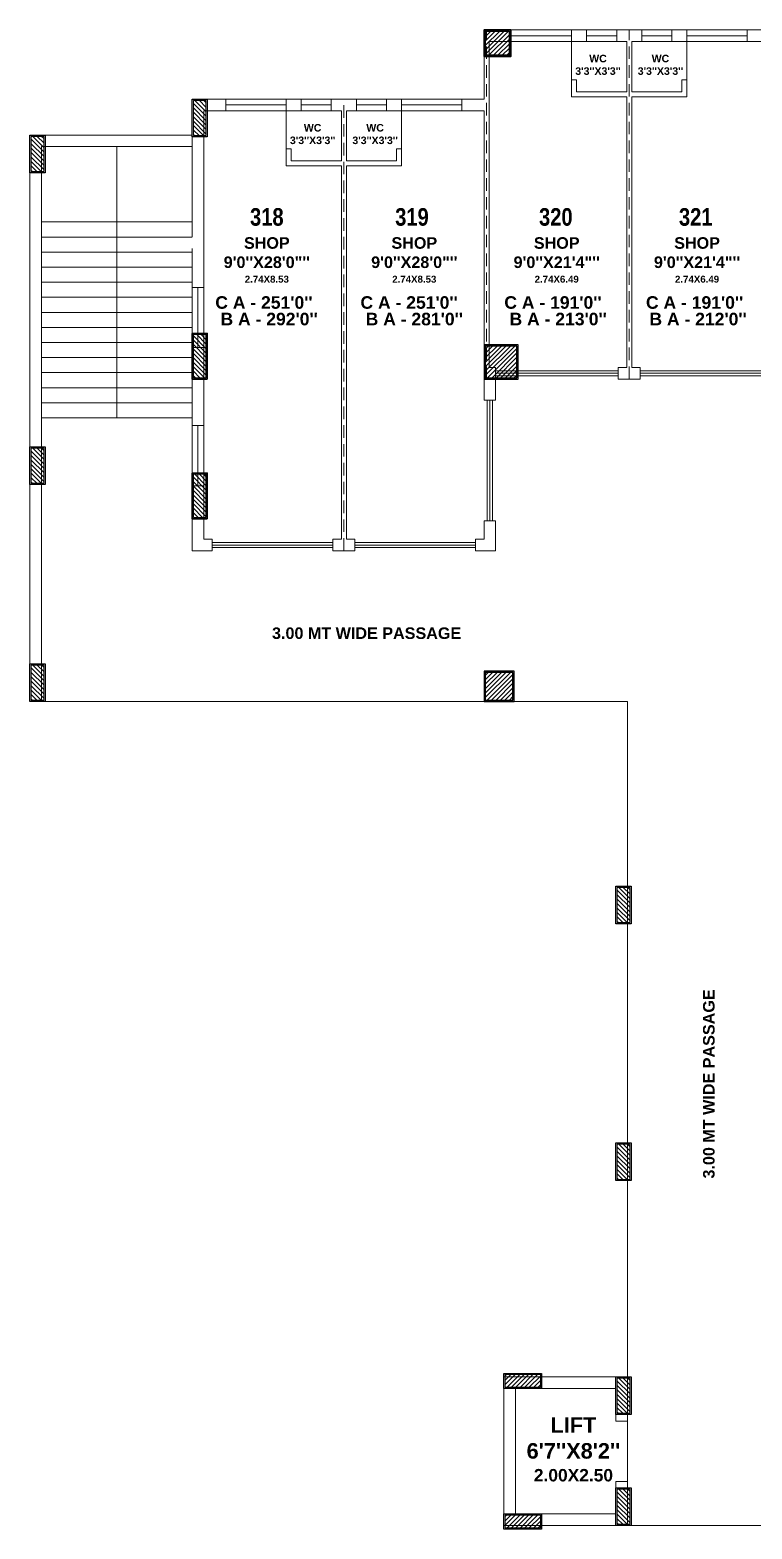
# Model space of a CAD drawing. Header units: metres. Extents: x 0 to 8495, y 0 to 3455.
# Drawn here: x 8335.3 to 8349.68, y 176.55 to 206.41 of the extents above; entities that cross this region are included whole.
import ezdxf

# ---------------------------------------------------------------- set-up
doc = ezdxf.new("R2010")
doc.units = ezdxf.units.M
doc.header["$MEASUREMENT"] = 0
doc.linetypes.add('DASH2', pattern=[0.375, 0.25, -0.125])
doc.layers.get('0').update_dxf_attribs({"lineweight": 18})
doc.layers.add('Columns', color=12, linetype='Continuous', lineweight=25)
doc.layers.add('furniture', color=30, linetype='Continuous', lineweight=20)
doc.styles.get("Standard").update_dxf_attribs({"font": 'ARIALN.TTF', "height": 0.2})

msp = doc.modelspace()

# ---------------------------------------------------------------- hatches: boundary and pattern name
at = {"layer": 'Columns', "lineweight": 20}
h = msp.add_hatch(dxfattribs=at)
h.set_pattern_fill('ANSI31', color=5, scale=0.5)
h.set_pattern_definition([(45, (1213.174723, -251.954366), (-0.0441941738, 0.0441941738), [])])
h.paths.add_polyline_path([(8344.367, 205.902), (8344.847, 205.902), (8344.847, 206.382), (8344.367, 206.382)])
at = {"layer": 'Columns', "lineweight": 0}
h = msp.add_hatch(dxfattribs=at)
h.set_pattern_fill('ANSI31', color=256, scale=0.5, angle=-90)
h.set_pattern_definition([(315, (1205.02113, -246.391656), (0.0441941738, 0.0441941738), [])])
h.paths.add_polyline_path([(8338.554, 204.303), (8338.804, 204.303), (8338.804, 205.003), (8338.554, 205.003)])
h = msp.add_hatch(dxfattribs=at)
h.set_pattern_fill('ANSI31', color=256, scale=0.5, angle=-90)
h.set_pattern_definition([(315, (1201.79113, -247.107373), (0.0441941738, 0.0441941738), [])])
h.paths.add_polyline_path([(8335.324, 203.588), (8335.574, 203.588), (8335.574, 204.288), (8335.324, 204.288)])
h = msp.add_hatch(dxfattribs=at)
h.set_pattern_fill('ANSI31', color=1, scale=0.5, angle=-90)
h.set_pattern_definition([(315, (1205.02113, -251.285283), (0.0441941738, 0.0441941738), [])])
h.paths.add_polyline_path([(8338.554, 199.48), (8338.804, 199.48), (8338.804, 200.34), (8338.554, 200.34)])
at = {"layer": 'Columns'}
h = msp.add_hatch(dxfattribs=at)
h.set_pattern_fill('ANSI31', color=6, scale=0.5)
h.set_pattern_definition([(45, (1213.324723, -258.37629), (-0.0441941738, 0.0441941738), [])])
h.paths.add_polyline_path([(8344.997, 199.48), (8344.997, 200.11), (8344.367, 200.11), (8344.367, 199.48)])
at = {"layer": 'Columns', "lineweight": 0}
h = msp.add_hatch(dxfattribs=at)
h.set_pattern_fill('ANSI31', color=256, scale=0.5, angle=-90)
h.set_pattern_definition([(315, (1201.79113, -253.317373), (0.0441941738, 0.0441941738), [])])
h.paths.add_polyline_path([(8335.324, 197.378), (8335.574, 197.378), (8335.574, 198.078), (8335.324, 198.078)])
h = msp.add_hatch(dxfattribs=at)
h.set_pattern_fill('ANSI31', color=1, scale=0.5, angle=-90)
h.set_pattern_definition([(315, (1205.02113, -253.837373), (0.0441941738, 0.0441941738), [])])
h.paths.add_polyline_path([(8338.554, 196.698), (8338.804, 196.698), (8338.804, 197.558), (8338.554, 197.558)])
h = msp.add_hatch(dxfattribs=at)
h.set_pattern_fill('ANSI31', color=256, scale=0.5, angle=-90)
h.set_pattern_definition([(315, (1201.79113, -257.635556), (0.0441941738, 0.0441941738), [])])
h.paths.add_polyline_path([(8335.324, 193.059), (8335.574, 193.059), (8335.574, 193.759), (8335.324, 193.759)])
at = {"layer": 'Columns'}
h = msp.add_hatch(dxfattribs=at)
h.set_pattern_fill('ANSI31', scale=0.5)
h.set_pattern_definition([(45, (1213.209723, -264.726564), (-0.0441941738, 0.0441941738), [])])
h.paths.add_polyline_path([(8344.367, 193.059), (8344.917, 193.059), (8344.917, 193.609), (8344.367, 193.609)])
at = {"layer": 'Columns', "lineweight": 0}
h = msp.add_hatch(dxfattribs=at)
h.set_pattern_fill('ANSI31', color=256, scale=0.5, angle=-90)
h.set_pattern_definition([(315, (1213.4609, -262.063656), (0.0441941738, 0.0441941738), [])])
h.paths.add_polyline_path([(8346.994, 188.631), (8347.244, 188.631), (8347.244, 189.331), (8346.994, 189.331)])
h = msp.add_hatch(dxfattribs=at)
h.set_pattern_fill('ANSI31', color=256, scale=0.5, angle=-90)
h.set_pattern_definition([(315, (1213.4609, -267.178656), (0.0441941738, 0.0441941738), [])])
h.paths.add_polyline_path([(8346.994, 183.516), (8347.244, 183.516), (8347.244, 184.216), (8346.994, 184.216)])
h = msp.add_hatch(dxfattribs=at)
h.set_pattern_fill('ANSI31', color=256, scale=0.5, angle=-180)
h.set_pattern_definition([(225, (7894.068816, 7313.16043), (0.0441941738, -0.0441941738), [])])
h.paths.add_polyline_path([(8344.764, 179.627), (8344.764, 179.377), (8345.464, 179.377), (8345.464, 179.627)])
h = msp.add_hatch(dxfattribs=at)
h.set_pattern_fill('ANSI31', color=256, scale=0.5, angle=-90)
h.set_pattern_definition([(315, (1213.4609, -271.837556), (0.0441941738, 0.0441941738), [])])
h.paths.add_polyline_path([(8346.994, 178.857), (8347.244, 178.857), (8347.244, 179.557), (8346.994, 179.557)])
h = msp.add_hatch(dxfattribs=at)
h.set_pattern_fill('ANSI31', color=256, scale=0.5, angle=-90)
h.set_pattern_definition([(315, (1213.4609, -274.047556), (0.0441941738, 0.0441941738), [])])
h.paths.add_polyline_path([(8346.994, 176.647), (8347.244, 176.647), (8347.244, 177.347), (8346.994, 177.347)])
h = msp.add_hatch(dxfattribs=at)
h.set_pattern_fill('ANSI31', color=256, scale=0.5, angle=-180)
h.set_pattern_definition([(225, (7894.068816, 7310.36043), (0.0441941738, -0.0441941738), [])])
h.paths.add_polyline_path([(8344.764, 176.827), (8344.764, 176.577), (8345.464, 176.577), (8345.464, 176.827)])

# ---------------------------------------------------------------- linework, layer by layer
at = {"lineweight": 0}
for p, q in [((8352.865, 206.407), (8344.342, 206.407)), ((8344.342, 205.028), (8344.342, 206.407)), ((8346.683, 206.407), (8346.383, 206.407)), ((8346.383, 206.407), (8346.383, 206.177)), ((8346.983, 206.177), (8346.983, 206.407)), ((8347.483, 206.177), (8347.483, 206.407)), ((8347.783, 206.407), (8348.083, 206.407)), ((8348.083, 206.407), (8348.083, 206.177)), ((8344.442, 206.177), (8344.442, 199.685)), ((8347.183, 206.177), (8344.442, 206.177)), ((8344.442, 205.718), (8344.442, 206.177)), ((8346.083, 206.177), (8346.083, 205.077)), ((8346.183, 206.177), (8346.083, 206.177)), ((8346.083, 206.177), (8346.083, 205.417)), ((8346.183, 206.177), (8347.183, 206.177)), ((8347.183, 206.177), (8346.183, 206.177)), ((8346.383, 206.292), (8346.983, 206.292)), ((8346.383, 206.177), (8346.983, 206.177)), ((8347.183, 206.177), (8347.183, 205.177)), ((8347.183, 206.177), (8347.183, 205.177)), ((8347.183, 205.748), (8347.183, 206.177)), ((8347.183, 206.177), (8347.183, 205.177)), ((8347.183, 206.177), (8347.183, 205.177)), ((8347.183, 206.177), (8347.183, 205.177)), ((8347.183, 206.177), (8347.183, 205.177)), ((8347.183, 205.748), (8347.183, 206.177)), ((8347.283, 206.177), (8347.283, 205.177)), ((8350.024, 206.177), (8347.283, 206.177)), ((8347.283, 206.177), (8347.283, 205.177)), ((8347.283, 205.748), (8347.283, 206.177)), ((8347.283, 206.177), (8347.283, 205.177)), ((8347.283, 205.748), (8347.283, 206.177)), ((8347.283, 206.177), (8347.283, 205.177)), ((8347.283, 206.177), (8347.283, 205.177)), ((8347.283, 206.177), (8347.283, 205.177)), ((8348.283, 206.177), (8347.283, 206.177)), ((8347.283, 206.177), (8347.283, 205.177)), ((8347.283, 206.177), (8348.283, 206.177)), ((8348.083, 206.292), (8347.483, 206.292)), ((8348.083, 206.177), (8347.483, 206.177)), ((8348.283, 206.177), (8348.383, 206.177)), ((8348.383, 206.177), (8348.383, 205.077)), ((8348.383, 206.177), (8348.383, 205.417)), ((8346.083, 205.417), (8346.183, 205.417)), ((8346.183, 205.417), (8346.183, 205.177)), ((8348.283, 205.417), (8348.283, 205.177)), ((8348.383, 205.417), (8348.283, 205.417)), ((8346.183, 205.177), (8347.183, 205.177)), ((8348.283, 205.177), (8347.283, 205.177)), ((8338.529, 205.028), (8338.529, 204.313)), ((8338.529, 205.028), (8344.342, 205.028)), ((8341, 205.028), (8340.7, 205.028)), ((8340.7, 205.028), (8340.7, 204.798)), ((8340.7, 204.913), (8341.3, 204.913)), ((8341.3, 204.798), (8341.3, 205.028)), ((8341.8, 204.798), (8341.8, 205.028)), ((8342.4, 204.913), (8341.8, 204.913)), ((8342.1, 205.028), (8342.4, 205.028)), ((8342.4, 205.028), (8342.4, 204.798)), ((8346.083, 205.077), (8347.183, 205.077)), ((8347.183, 205.077), (8347.183, 199.685)), ((8347.283, 205.077), (8347.283, 199.685)), ((8348.383, 205.077), (8347.283, 205.077)), ((8338.759, 204.798), (8338.759, 196.264)), ((8338.759, 204.798), (8341.5, 204.798)), ((8340.4, 204.798), (8340.4, 203.698)), ((8340.5, 204.798), (8340.4, 204.798)), ((8340.4, 204.798), (8340.4, 204.038)), ((8340.5, 204.798), (8341.5, 204.798)), ((8341.5, 204.798), (8340.5, 204.798)), ((8340.7, 204.798), (8341.3, 204.798)), ((8341.5, 204.798), (8341.5, 203.798)), ((8341.5, 204.798), (8341.5, 203.798)), ((8341.5, 204.798), (8341.5, 203.798)), ((8341.5, 204.369), (8341.5, 204.798)), ((8341.5, 204.798), (8341.5, 203.798)), ((8341.5, 204.798), (8341.5, 203.798)), ((8341.5, 204.798), (8341.5, 203.798)), ((8341.5, 204.798), (8341.5, 203.798)), ((8341.5, 204.369), (8341.5, 204.798)), ((8341.6, 204.798), (8341.6, 203.798)), ((8341.6, 204.798), (8341.6, 203.798)), ((8341.6, 204.798), (8344.342, 204.798)), ((8341.6, 204.798), (8341.6, 203.798)), ((8341.6, 204.369), (8341.6, 204.798)), ((8341.6, 204.798), (8341.6, 203.798)), ((8341.6, 204.369), (8341.6, 204.798)), ((8341.6, 204.798), (8341.6, 203.798)), ((8341.6, 204.798), (8341.6, 203.798)), ((8341.6, 204.798), (8341.6, 203.798)), ((8342.6, 204.798), (8341.6, 204.798)), ((8341.6, 204.798), (8341.6, 203.798)), ((8341.6, 204.798), (8342.6, 204.798)), ((8342.4, 204.798), (8341.8, 204.798)), ((8342.6, 204.798), (8342.7, 204.798)), ((8342.7, 204.798), (8342.7, 203.698)), ((8342.7, 204.798), (8342.7, 204.038)), ((8344.342, 204.798), (8344.342, 199.032)), ((8335.299, 196.658), (8335.299, 204.313)), ((8335.299, 204.313), (8338.529, 204.313)), ((8338.529, 204.313), (8338.529, 204.083)), ((8335.529, 204.083), (8335.529, 200.558)), ((8335.529, 204.083), (8338.529, 204.083)), ((8338.529, 204.083), (8338.529, 203.532)), ((8338.529, 203.953), (8338.529, 202.288)), ((8340.4, 204.038), (8340.5, 204.038)), ((8340.5, 204.038), (8340.5, 203.798)), ((8342.6, 204.038), (8342.6, 203.798)), ((8342.7, 204.038), (8342.6, 204.038)), ((8340.4, 203.698), (8341.5, 203.698)), ((8340.5, 203.798), (8341.5, 203.798)), ((8341.5, 203.698), (8341.5, 196.724)), ((8341.5, 203.698), (8341.5, 196.264)), ((8342.6, 203.798), (8341.6, 203.798)), ((8341.6, 203.698), (8341.6, 196.954)), ((8341.6, 203.698), (8341.6, 196.572)), ((8342.7, 203.698), (8341.6, 203.698)), ((8335.529, 196.658), (8335.529, 202.058)), ((8338.529, 202.058), (8338.529, 200.394)), ((8338.529, 200.68), (8338.529, 201.28)), ((8338.759, 201.28), (8338.759, 200.08)), ((8335.529, 193.034), (8335.529, 200.394)), ((8338.529, 200.394), (8338.529, 196.034)), ((8338.759, 200.08), (8338.529, 200.08)), ((8344.572, 199.685), (8344.442, 199.685)), ((8344.572, 199.685), (8344.442, 199.685)), ((8344.572, 199.685), (8344.572, 199.455)), ((8344.572, 199.032), (8344.572, 199.455)), ((8347.183, 199.685), (8347.012, 199.685)), ((8347.012, 199.685), (8347.012, 199.455)), ((8347.183, 199.685), (8347.012, 199.685)), ((8347.283, 199.455), (8347.012, 199.455)), ((8347.453, 199.685), (8347.283, 199.685)), ((8347.453, 199.685), (8347.283, 199.685)), ((8347.453, 199.455), (8347.283, 199.455)), ((8347.453, 199.685), (8347.453, 199.455)), ((8344.572, 199.032), (8344.572, 199.197)), ((8344.342, 199.032), (8344.572, 199.032)), ((8338.529, 197.93), (8338.529, 198.53)), ((8338.759, 198.53), (8338.759, 197.33)), ((8338.759, 197.33), (8338.529, 197.33)), ((8335.299, 196.658), (8335.299, 193.034)), ((8341.6, 196.724), (8341.6, 196.264)), ((8344.342, 196.632), (8344.342, 196.264)), ((8344.342, 196.632), (8344.572, 196.632)), ((8344.572, 196.034), (8344.572, 196.632)), ((8338.93, 196.264), (8338.759, 196.264)), ((8338.93, 196.264), (8338.93, 196.034)), ((8341.5, 196.264), (8341.33, 196.264)), ((8341.33, 196.264), (8341.33, 196.034)), ((8341.771, 196.264), (8341.6, 196.264)), ((8341.771, 196.264), (8341.771, 196.034)), ((8344.342, 196.264), (8344.171, 196.264)), ((8344.171, 196.264), (8344.171, 196.034)), ((8338.529, 196.034), (8338.93, 196.034)), ((8341.33, 196.034), (8341.771, 196.034)), ((8341.771, 196.034), (8341.507, 196.034)), ((8344.342, 196.034), (8344.171, 196.034)), ((8344.342, 196.034), (8344.572, 196.034)), ((8335.299, 193.034), (8335.529, 193.034)), ((8344.739, 176.622), (8344.739, 179.582)), ((8344.739, 179.582), (8347.199, 179.582)), ((8344.969, 176.852), (8344.969, 179.352)), ((8344.969, 176.852), (8344.969, 179.352)), ((8344.969, 179.352), (8346.969, 179.352)), ((8346.969, 178.702), (8347.199, 178.702)), ((8346.969, 177.502), (8347.199, 177.502)), ((8346.969, 176.852), (8344.969, 176.852)), ((8347.199, 176.622), (8344.739, 176.622))]:
    msp.add_line(p, q, dxfattribs=at)
at = {"color": 1, "linetype": 'DASH2', "lineweight": 0}
for p, q in [((8344.392, 199.455), (8344.392, 206.407)), ((8347.233, 199.455), (8347.233, 206.407)), ((8341.55, 196.034), (8341.55, 205.028))]:
    msp.add_line(p, q, dxfattribs=at)
at = {"color": 134, "lineweight": 0}
for p, q in [((8346.083, 206.177), (8346.083, 205.417)), ((8348.383, 206.177), (8348.383, 205.417)), ((8340.4, 204.798), (8340.4, 204.038)), ((8342.7, 204.798), (8342.7, 204.038)), ((8344.572, 199.57), (8347.012, 199.57)), ((8347.453, 199.57), (8349.853, 199.57)), ((8344.457, 196.632), (8344.457, 199.032)), ((8338.93, 196.149), (8341.33, 196.149)), ((8341.771, 196.149), (8344.171, 196.149))]:
    msp.add_line(p, q, dxfattribs=at)
at = {"color": 251, "lineweight": 0}
for p, q in [((8337.029, 204.083), (8337.029, 198.683)), ((8335.529, 202.583), (8338.529, 202.583)), ((8338.529, 202.583), (8335.529, 202.583)), ((8335.529, 202.283), (8338.529, 202.283)), ((8335.529, 201.983), (8338.529, 201.983)), ((8335.529, 201.683), (8338.529, 201.683)), ((8335.529, 201.383), (8338.529, 201.383)), ((8335.529, 201.083), (8338.529, 201.083)), ((8335.529, 200.783), (8338.529, 200.783)), ((8335.529, 200.483), (8338.529, 200.483)), ((8335.529, 200.183), (8338.529, 200.183)), ((8335.529, 199.883), (8338.529, 199.883)), ((8335.529, 199.583), (8338.529, 199.583)), ((8335.529, 199.283), (8338.529, 199.283)), ((8335.529, 198.983), (8338.529, 198.983)), ((8335.529, 198.683), (8338.529, 198.683)), ((8335.529, 193.034), (8347.199, 193.034)), ((8347.199, 193.034), (8347.199, 179.102)), ((8347.199, 177.502), (8347.199, 176.622)), ((8347.199, 177.502), (8347.199, 176.622)), ((8347.199, 177.502), (8347.199, 176.622)), ((8347.199, 177.502), (8347.199, 176.622)), ((8362.309, 176.622), (8347.199, 176.622))]:
    msp.add_line(p, q, dxfattribs=at)
at = {"color": 1, "lineweight": 0}
for p, q in [((8338.529, 201.28), (8338.759, 201.28)), ((8344.572, 199.455), (8344.392, 199.455)), ((8338.529, 198.53), (8338.759, 198.53))]:
    msp.add_line(p, q, dxfattribs=at)
at = {"color": 193, "lineweight": 0}
for p, q in [((8344.572, 199.62), (8347.012, 199.62)), ((8344.572, 199.52), (8347.012, 199.52)), ((8347.453, 199.62), (8349.853, 199.62)), ((8347.453, 199.52), (8349.853, 199.52)), ((8344.407, 196.632), (8344.407, 199.032)), ((8344.507, 196.632), (8344.507, 199.032)), ((8338.93, 196.199), (8341.33, 196.199)), ((8341.771, 196.199), (8344.171, 196.199)), ((8338.93, 196.099), (8341.33, 196.099)), ((8341.771, 196.099), (8344.171, 196.099))]:
    msp.add_line(p, q, dxfattribs=at)
at = {"color": 1, "lineweight": 0}
for points in [[(8346.083, 206.407), (8344.883, 206.407), (8344.883, 206.177), (8346.083, 206.177)], [(8349.583, 206.407), (8348.383, 206.407), (8348.383, 206.177), (8349.583, 206.177)], [(8344.883, 206.292), (8346.083, 206.292), (8346.083, 206.292), (8344.883, 206.292)], [(8348.383, 206.292), (8349.583, 206.292), (8349.583, 206.292), (8348.383, 206.292)], [(8340.4, 205.028), (8339.2, 205.028), (8339.2, 204.798), (8340.4, 204.798)], [(8339.2, 204.913), (8340.4, 204.913), (8340.4, 204.913), (8339.2, 204.913)], [(8343.9, 205.028), (8342.7, 205.028), (8342.7, 204.798), (8343.9, 204.798)], [(8342.7, 204.913), (8343.9, 204.913), (8343.9, 204.913), (8342.7, 204.913)], [(8338.529, 201.28), (8338.759, 201.28), (8338.759, 200.08), (8338.529, 200.08)], [(8338.644, 200.08), (8338.644, 200.08), (8338.644, 201.28), (8338.644, 201.28)], [(8338.529, 198.53), (8338.759, 198.53), (8338.759, 197.33), (8338.529, 197.33)], [(8338.644, 197.33), (8338.644, 197.33), (8338.644, 198.53), (8338.644, 198.53)]]:
    msp.add_lwpolyline(points, close=True, dxfattribs=at)
at = {"lineweight": 0}
for points in [[(8347.183, 205.177), (8347.183, 206.177)], [(8347.283, 205.177), (8347.283, 206.177)], [(8341.5, 203.798), (8341.5, 204.798)], [(8341.6, 203.798), (8341.6, 204.798)], [(8347.199, 179.582), (8347.199, 177.502)], [(8346.969, 179.352), (8346.969, 178.702)], [(8346.969, 177.502), (8346.969, 176.852), (8344.969, 176.852)], [(8346.969, 177.502), (8346.969, 176.852)], [(8347.199, 177.502), (8347.199, 176.622)]]:
    msp.add_lwpolyline(points, dxfattribs=at)
at = {"layer": 'Columns', "color": 5, "lineweight": 30}
for points in [[(8344.342, 205.877), (8344.872, 205.877), (8344.872, 206.407), (8344.342, 206.407)], [(8344.367, 205.902), (8344.847, 205.902), (8344.847, 206.382), (8344.367, 206.382)]]:
    msp.add_lwpolyline(points, close=True, dxfattribs=at)
at = {"layer": 'Columns'}
for points in [[(8338.829, 204.278), (8338.529, 204.278), (8338.529, 205.028), (8338.829, 205.028)], [(8335.599, 203.563), (8335.299, 203.563), (8335.299, 204.313), (8335.599, 204.313)], [(8335.599, 197.353), (8335.299, 197.353), (8335.299, 198.103), (8335.599, 198.103)], [(8335.599, 193.034), (8335.299, 193.034), (8335.299, 193.784), (8335.599, 193.784)], [(8347.269, 188.606), (8346.969, 188.606), (8346.969, 189.356), (8347.269, 189.356)], [(8347.269, 183.491), (8346.969, 183.491), (8346.969, 184.241), (8347.269, 184.241)], [(8344.739, 179.352), (8344.739, 179.652), (8345.489, 179.652), (8345.489, 179.352)], [(8347.269, 178.832), (8346.969, 178.832), (8346.969, 179.582), (8347.269, 179.582)], [(8347.269, 176.622), (8346.969, 176.622), (8346.969, 177.372), (8347.269, 177.372)], [(8344.739, 176.552), (8344.739, 176.852), (8345.489, 176.852), (8345.489, 176.552)]]:
    msp.add_lwpolyline(points, close=True, dxfattribs=at)
at = {"layer": 'Columns', "lineweight": 0}
for points in [[(8338.804, 204.303), (8338.554, 204.303), (8338.554, 205.003), (8338.804, 205.003)], [(8335.574, 203.588), (8335.324, 203.588), (8335.324, 204.288), (8335.574, 204.288)], [(8335.574, 197.378), (8335.324, 197.378), (8335.324, 198.078), (8335.574, 198.078)], [(8335.574, 193.059), (8335.324, 193.059), (8335.324, 193.759), (8335.574, 193.759)], [(8347.244, 188.631), (8346.994, 188.631), (8346.994, 189.331), (8347.244, 189.331)], [(8347.244, 183.516), (8346.994, 183.516), (8346.994, 184.216), (8347.244, 184.216)], [(8344.764, 179.377), (8344.764, 179.627), (8345.464, 179.627), (8345.464, 179.377)], [(8347.244, 178.857), (8346.994, 178.857), (8346.994, 179.557), (8347.244, 179.557)], [(8347.244, 176.647), (8346.994, 176.647), (8346.994, 177.347), (8347.244, 177.347)], [(8344.764, 176.577), (8344.764, 176.827), (8345.464, 176.827), (8345.464, 176.577)]]:
    msp.add_lwpolyline(points, close=True, dxfattribs=at)
at = {"layer": 'Columns', "color": 1, "lineweight": 30}
for points in [[(8338.829, 199.455), (8338.529, 199.455), (8338.529, 200.365), (8338.829, 200.365)], [(8338.829, 196.673), (8338.529, 196.673), (8338.529, 197.583), (8338.829, 197.583)]]:
    msp.add_lwpolyline(points, close=True, dxfattribs=at)
at = {"layer": 'Columns', "color": 1, "lineweight": 0}
for points in [[(8338.804, 199.48), (8338.554, 199.48), (8338.554, 200.34), (8338.804, 200.34)], [(8338.804, 196.698), (8338.554, 196.698), (8338.554, 197.558), (8338.804, 197.558)]]:
    msp.add_lwpolyline(points, close=True, dxfattribs=at)
at = {"layer": 'Columns', "color": 6}
for points in [[(8344.342, 199.455), (8345.022, 199.455), (8345.022, 200.135), (8344.342, 200.135)], [(8344.367, 199.48), (8344.997, 199.48), (8344.997, 200.11), (8344.367, 200.11)]]:
    msp.add_lwpolyline(points, close=True, dxfattribs=at)
at = {"layer": 'Columns', "color": 7}
for points in [[(8344.342, 193.034), (8344.942, 193.034), (8344.942, 193.634), (8344.342, 193.634)], [(8344.367, 193.059), (8344.917, 193.059), (8344.917, 193.609), (8344.367, 193.609)]]:
    msp.add_lwpolyline(points, close=True, dxfattribs=at)
at = {"layer": 'furniture', "color": 167}
msp.add_lwpolyline([(8344.969, 176.852), (8346.969, 176.852)], dxfattribs=at)
at = {"layer": 'furniture', "color": 57, "true_color": 0x80812c}
msp.add_lwpolyline([(8344.969, 176.852), (8346.969, 176.852)], dxfattribs=at)

# ---------------------------------------------------------------- texts
at = {"color": 245, "linetype": 'ByBlock', "lineweight": -2, "char_height": 0.15, "width": 2.26927, "attachment_point": 5}
for insert in [(8346.611, 205.712), (8347.855, 205.712), (8340.928, 204.333), (8342.172, 204.333)]:
    msp.add_mtext("{\\fArial|b1|i0|c0|p34;WC\\P3'3''X3'3''}", dxfattribs=dict(at, insert=insert))
at = {"color": 57, "linetype": 'ByBlock', "lineweight": -2, "true_color": 0x80812c, "char_height": 0.35, "width": 5.87922, "attachment_point": 5}
for s, insert in [('{\\fArial Narrow|b1|i0|c0|p34;318}', (8340.016, 202.681)), ('{\\fArial Narrow|b1|i0|c0|p34;319}', (8342.906, 202.681)), ('{\\fArial Narrow|b1|i0|c0|p34;320}', (8345.771, 202.681)), ('{\\fArial Narrow|b1|i0|c0|p34;321}', (8348.557, 202.681))]:
    msp.add_mtext(s, dxfattribs=dict(at, insert=insert))
at = {"color": 167, "linetype": 'ByBlock', "lineweight": -2, "char_height": 0.23, "width": 5.87922, "attachment_point": 5}
for s, insert in [('{\\fArial|b1|i0|c0|p34;SHOP\\P9\'0\'\'X28\'0"\'\'\\P\\H0.6x;2.74X8.53}', (8340.016, 201.826)), ('{\\fArial|b1|i0|c0|p34;SHOP\\P9\'0\'\'X28\'0"\'\'\\P\\H0.6x;2.74X8.53}', (8342.953, 201.826)), ('{\\fArial|b1|i0|c0|p34;SHOP\\P9\'0\'\'X21\'4"\'\'\\P\\H0.6x;2.74X6.49}', (8345.789, 201.826)), ('{\\fArial|b1|i0|c0|p34;SHOP\\P9\'0\'\'X21\'4"\'\'\\P\\H0.6x;2.74X6.49}', (8348.584, 201.826))]:
    msp.add_mtext(s, dxfattribs=dict(at, insert=insert))
at = {"color": 1, "linetype": 'ByBlock', "lineweight": -2, "true_color": 0xff1a1a, "char_height": 0.25, "width": 6.93704, "attachment_point": 8}
for s, insert in [("{\\fArial|b1|i0|c0|p34;C A - 251'0''}", (8339.958, 200.851)), ("{\\fArial|b1|i0|c0|p34;C A - 251'0''}", (8342.849, 200.851)), ("{\\fArial|b1|i0|c0|p34;C A - 191'0''}", (8345.714, 200.851)), ("{\\fArial|b1|i0|c0|p34;C A - 191'0''}", (8348.535, 200.851)), ("{\\fArial|b1|i0|c0|p34;B A - 292'0''}", (8340.062, 200.521)), ("{\\fArial|b1|i0|c0|p34;B A - 281'0''}", (8342.953, 200.521)), ("{\\fArial|b1|i0|c0|p34;B A - 213'0''}", (8345.818, 200.521)), ("{\\fArial|b1|i0|c0|p34;B A - 212'0''}", (8348.604, 200.521))]:
    msp.add_mtext(s, dxfattribs=dict(at, insert=insert))
at = {"color": 251, "linetype": 'ByBlock', "lineweight": -2, "insert": (8342.003, 194.392), "char_height": 0.23, "width": 3.84541, "attachment_point": 5}
msp.add_mtext('{\\fArial|b1|i0|c0|p34;3.00 MT WIDE PASSAGE}', dxfattribs=at)
at = {"color": 251, "linetype": 'ByBlock', "lineweight": -2, "insert": (8348.82, 185.416), "char_height": 0.23, "width": 3.84541, "attachment_point": 5, "rotation": 90}
msp.add_mtext('{\\fArial|b1|i0|c0|p34;3.00 MT WIDE PASSAGE}', dxfattribs=at)
at = {"color": 87, "linetype": 'ByBlock', "lineweight": -2, "true_color": 0x51613d, "insert": (8346.122, 178.138), "char_height": 0.30931, "width": 4.67939, "attachment_point": 5}
msp.add_mtext("{\\fArial|b1|i0|c0|p34;LIFT\\P6'7''X8'2''\\P\\H0.8x;2.00X2.50}", dxfattribs=at)

doc.saveas('drawing.dxf')
